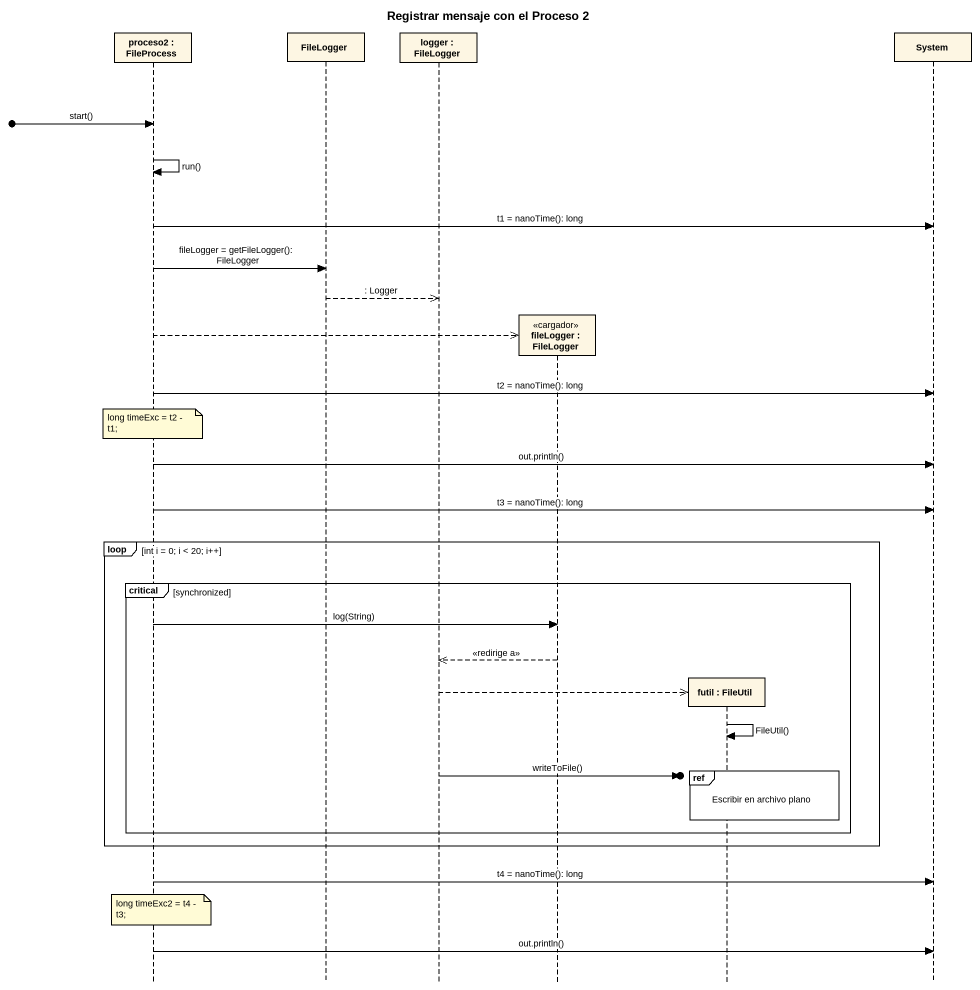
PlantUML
@startuml
title Registrar mensaje con el Proceso 2
hide footbox
participant "proceso2 : FileProcess" as proceso2
participant FileLogger
participant "logger : FileLogger" as logger
participant "fileLogger : FileLogger" as fileLogger <<cargador>>
participant "futil : FileUtil" as futil
participant System

[o-> proceso2 : start()
proceso2 -> proceso2 : run()
proceso2 -> System : t1 = nanoTime(): long
proceso2 -> FileLogger : fileLogger = getFileLogger(): FileLogger
FileLogger -->> logger : : Logger
proceso2 -->> fileLogger **
proceso2 -> System : t2 = nanoTime(): long
note over proceso2 : long timeExc = t2 - t1;
proceso2 -> System : out.println()
proceso2 -> System : t3 = nanoTime(): long
loop int i = 0; i < 20; i++
  critical synchronized
    proceso2 -> fileLogger : log(String)
    fileLogger -->> logger : <<redirige a>>
    logger -->> futil **
    futil -> futil : FileUtil()
    ref over futil : Escribir en archivo plano
    logger ->o] : writeToFile()
  end
end
proceso2 -> System : t4 = nanoTime(): long
note over proceso2 : long timeExc2 = t4 - t3;
proceso2 -> System : out.println()
@enduml
